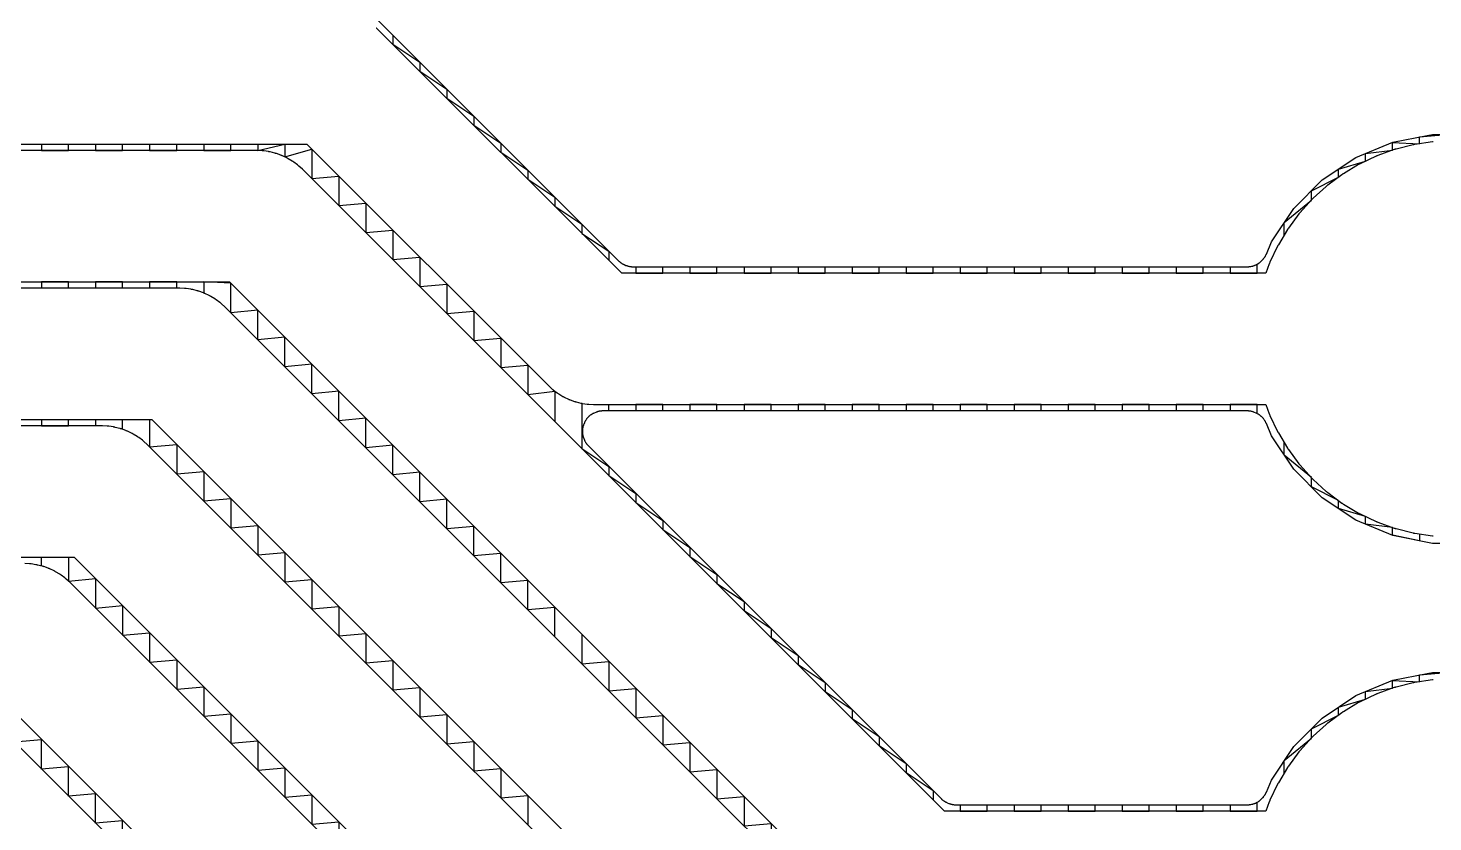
# Model space of a CAD drawing. Header units: metres. Extents: x 141.3 to 191.2, y -114.6 to -61.8.
# Drawn here: x 180.97 to 187.6, y -81.78 to -78.03 of the extents above; entities that cross this region are included whole.
import ezdxf

# ---------------------------------------------------------------- set-up
doc = ezdxf.new("R2010")
doc.units = ezdxf.units.M

msp = doc.modelspace()

# ---------------------------------------------------------------- linework, layer by layer
for points in [[(187.6004, -78.5715), (187.5983, -78.5717), (187.5962, -78.572), (187.5137, -78.5843), (187.5116, -78.5846), (187.5096, -78.585), (187.5075, -78.5854), (187.5055, -78.5859), (187.4246, -78.6061), (187.4226, -78.6067), (187.4206, -78.6073), (187.4186, -78.6079), (187.4166, -78.6086), (187.3381, -78.6367), (187.3361, -78.6374), (187.3342, -78.6382), (187.3323, -78.639), (187.3304, -78.6399), (187.255, -78.6755), (187.2531, -78.6764), (187.2512, -78.6774), (187.2494, -78.6784), (187.2476, -78.6795), (187.1761, -78.7223), (187.1743, -78.7234), (187.1725, -78.7246), (187.1708, -78.7258), (187.1691, -78.727), (187.1021, -78.7767), (187.1005, -78.7779), (187.0988, -78.7792), (187.0972, -78.7806), (187.0957, -78.782), (187.0339, -78.838), (187.0323, -78.8394), (187.0309, -78.8409), (187.0294, -78.8423), (187.028, -78.8439), (186.972, -78.9057), (186.9706, -78.9072), (186.9692, -78.9088), (186.9679, -78.9105), (186.9667, -78.9121), (186.917, -78.9791), (186.9158, -78.9808), (186.9146, -78.9825), (186.9134, -78.9843), (186.9123, -78.9861), (186.8695, -79.0576), (186.8684, -79.0594), (186.8674, -79.0612), (186.8664, -79.0631), (186.8655, -79.065), (186.8299, -79.1404), (186.829, -79.1423), (186.8282, -79.1442), (186.8274, -79.1461), (186.8267, -79.1481), (186.811, -79.1919), (183.7705, -79.1919), (182.6323, -78.0537), (182.6308, -78.0523), (182.6293, -78.0508), (182.6129, -78.036), (182.6113, -78.0346)], [(182.6221, -78.0005), (183.7548, -79.1332), (183.7563, -79.1347), (183.7578, -79.1361), (183.7594, -79.1375), (183.761, -79.1388), (183.7626, -79.1401), (183.7642, -79.1414), (183.7659, -79.1426), (183.7677, -79.1438), (183.7694, -79.1449), (183.7712, -79.146), (183.773, -79.1471), (183.7748, -79.1481), (183.7767, -79.1491), (183.7785, -79.15), (183.7804, -79.1508), (183.7824, -79.1517), (183.7905, -79.155), (183.7924, -79.1558), (183.7944, -79.1565), (183.7964, -79.1572), (183.7983, -79.1578), (183.8003, -79.1584), (183.8024, -79.159), (183.8044, -79.1594), (183.8064, -79.1599), (183.8085, -79.1602), (183.8105, -79.1606), (183.8126, -79.1609), (183.8147, -79.1611), (183.8168, -79.1613), (183.8188, -79.1614), (183.8209, -79.1615), (183.823, -79.1615), (186.7235, -79.1615), (186.7256, -79.1615), (186.7277, -79.1614), (186.7298, -79.1613), (186.7318, -79.1611), (186.7339, -79.1609), (186.736, -79.1606), (186.738, -79.1602), (186.7401, -79.1599), (186.7445, -79.159), (186.7465, -79.1586), (186.7486, -79.1581), (186.7506, -79.1575), (186.7526, -79.157), (186.7546, -79.1563), (186.7565, -79.1557), (186.7585, -79.1549), (186.7604, -79.1542), (186.7624, -79.1533), (186.7643, -79.1525), (186.7661, -79.1516), (186.768, -79.1506), (186.7698, -79.1496), (186.7716, -79.1485), (186.7734, -79.1474), (186.7751, -79.1463), (186.7769, -79.1451), (186.7785, -79.1439), (186.7802, -79.1426), (186.7818, -79.1413), (186.7834, -79.14), (186.785, -79.1386), (186.7865, -79.1372), (186.788, -79.1357), (186.7942, -79.1295), (186.7957, -79.128), (186.7971, -79.1265), (186.7985, -79.1249), (186.7998, -79.1233), (186.8011, -79.1217), (186.8024, -79.12), (186.8036, -79.1183), (186.8048, -79.1166), (186.8059, -79.1149), (186.807, -79.1131), (186.8081, -79.1113), (186.8091, -79.1095), (186.8101, -79.1076), (186.811, -79.1057), (186.8118, -79.1038), (186.8127, -79.1019), (186.8364, -79.0447), (186.942, -78.8865), (187.0765, -78.752), (187.2347, -78.6464), (187.4104, -78.5736), (187.5716, -78.5415), (187.5969, -78.5365), (187.7871, -78.5365)], [(182.69, -78.0685), (182.69, -78.1114), (182.8175, -78.196), (182.8175, -78.2389), (182.945, -78.3235), (182.945, -78.3664), (183.0725, -78.451), (183.0725, -78.4939), (183.2, -78.5785), (183.2, -78.6214), (183.3275, -78.706), (183.3275, -78.7489), (183.455, -78.8335), (183.455, -78.8764), (183.5825, -78.961), (183.5825, -79.0039), (183.71, -79.0885), (183.71, -79.1314)], [(186.8975, -79.0108), (186.8975, -78.9532), (187.025, -78.8472), (187.025, -78.8036), (187.1525, -78.7393), (187.1525, -78.7013), (187.28, -78.6637), (187.28, -78.6276), (187.4075, -78.6118), (187.4075, -78.5748), (187.535, -78.5811), (187.535, -78.5488), (187.6625, -78.5365), (187.6625, -78.5683)], [(178.81, -78.5831), (182.2845, -78.5831), (183.4227, -79.7213), (183.4242, -79.7227), (183.4257, -79.7242), (183.4421, -79.739), (183.4437, -79.7404), (183.4453, -79.7417), (183.4469, -79.743), (183.4486, -79.7443), (183.4663, -79.7574), (183.468, -79.7587), (183.4697, -79.7598), (183.4715, -79.761), (183.4732, -79.7621), (183.4922, -79.7734), (183.494, -79.7745), (183.4958, -79.7755), (183.4977, -79.7765), (183.4995, -79.7774), (183.5195, -79.7868), (183.5214, -79.7877), (183.5233, -79.7885), (183.5253, -79.7893), (183.5272, -79.79), (183.548, -79.7975), (183.548, -79.7974), (183.5482, -79.7975), (183.5501, -79.7982), (183.5521, -79.7988), (183.554, -79.7994), (183.556, -79.7999), (183.5774, -79.8052), (183.5795, -79.8057), (183.5815, -79.8062), (183.5836, -79.8065), (183.5856, -79.8069), (183.6075, -79.8101), (183.6095, -79.8104), (183.6116, -79.8106), (183.6137, -79.8108), (183.6158, -79.8109), (183.6378, -79.812), (183.6399, -79.8121), (183.642, -79.8121), (186.811, -79.8121), (186.8267, -79.8559), (186.8274, -79.8579), (186.8282, -79.8598), (186.829, -79.8617), (186.8299, -79.8636), (186.8655, -79.939), (186.8664, -79.9409), (186.8674, -79.9428), (186.8684, -79.9446), (186.8695, -79.9464), (186.9123, -80.0179), (186.9134, -80.0197), (186.9146, -80.0215), (186.9158, -80.0232), (186.917, -80.0249), (186.9667, -80.0919), (186.9679, -80.0935), (186.9692, -80.0952), (186.9706, -80.0968), (186.972, -80.0983), (187.028, -80.1601), (187.0294, -80.1617), (187.0309, -80.1631), (187.0323, -80.1646), (187.0339, -80.166), (187.0957, -80.222), (187.0972, -80.2234), (187.0988, -80.2248), (187.1005, -80.2261), (187.1021, -80.2273), (187.1691, -80.277), (187.1708, -80.2782), (187.1725, -80.2794), (187.1743, -80.2806), (187.1761, -80.2817), (187.2476, -80.3245), (187.2494, -80.3256), (187.2512, -80.3266), (187.2531, -80.3276), (187.255, -80.3285), (187.3304, -80.3641), (187.3323, -80.365), (187.3342, -80.3658), (187.3361, -80.3666), (187.3381, -80.3673), (187.4166, -80.3954), (187.4166, -80.3954), (187.4168, -80.3955), (187.4187, -80.3961), (187.4207, -80.3968), (187.4226, -80.3973), (187.4246, -80.3979), (187.5055, -80.4181), (187.5075, -80.4186), (187.5096, -80.419), (187.5116, -80.4194), (187.5137, -80.4197), (187.5962, -80.432), (187.5983, -80.4323), (187.6004, -80.4325)], [(187.6004, -81.1115), (187.5983, -81.1117), (187.5962, -81.112), (187.5137, -81.1243), (187.5116, -81.1246), (187.5096, -81.125), (187.5075, -81.1254), (187.5055, -81.1259), (187.4246, -81.1461), (187.4226, -81.1467), (187.4206, -81.1473), (187.4186, -81.1479), (187.4166, -81.1486), (187.3381, -81.1767), (187.3361, -81.1774), (187.3342, -81.1782), (187.3323, -81.179), (187.3304, -81.1799), (187.255, -81.2155), (187.2531, -81.2164), (187.2512, -81.2174), (187.2494, -81.2184), (187.2476, -81.2195), (187.1761, -81.2623), (187.1743, -81.2634), (187.1725, -81.2646), (187.1708, -81.2658), (187.1691, -81.267), (187.1021, -81.3167), (187.1005, -81.3179), (187.0988, -81.3192), (187.0972, -81.3206), (187.0957, -81.322), (187.0339, -81.378), (187.0323, -81.3794), (187.0309, -81.3809), (187.0294, -81.3823), (187.028, -81.3839), (186.972, -81.4457), (186.9706, -81.4472), (186.9692, -81.4488), (186.9679, -81.4505), (186.9667, -81.4521), (186.917, -81.5191), (186.9158, -81.5208), (186.9146, -81.5225), (186.9134, -81.5243), (186.9123, -81.5261), (186.8695, -81.5976), (186.8684, -81.5994), (186.8674, -81.6012), (186.8664, -81.6031), (186.8655, -81.605), (186.8299, -81.6804), (186.829, -81.6823), (186.8282, -81.6842), (186.8274, -81.6861), (186.8267, -81.6881), (186.811, -81.7319), (185.2945, -81.7319), (182.2663, -78.7037), (182.2648, -78.7023), (182.2633, -78.7008), (182.2469, -78.686), (182.2453, -78.6846), (182.2437, -78.6833), (182.2421, -78.682), (182.2404, -78.6807), (182.2227, -78.6676), (182.221, -78.6663), (182.2193, -78.6652), (182.2175, -78.664), (182.2158, -78.6629), (182.1968, -78.6516), (182.195, -78.6505), (182.1932, -78.6495), (182.1913, -78.6485), (182.1895, -78.6476), (182.1695, -78.6382), (182.1676, -78.6373), (182.1657, -78.6365), (182.1637, -78.6357), (182.1618, -78.635), (182.141, -78.6275), (182.141, -78.6276), (182.1408, -78.6275), (182.1389, -78.6268), (182.1369, -78.6262), (182.135, -78.6256), (182.133, -78.6251), (182.1116, -78.6198), (182.1095, -78.6193), (182.1075, -78.6188), (182.1054, -78.6185), (182.1034, -78.6181), (182.0815, -78.6149), (182.0795, -78.6146), (182.0774, -78.6144), (182.0753, -78.6142), (182.0732, -78.6141), (182.0512, -78.613), (182.0491, -78.6129), (182.047, -78.6129), (178.81, -78.6129)], [(180.905, -78.5831), (181.0325, -78.5831), (181.0325, -78.6129), (181.16, -78.6129), (181.16, -78.5831), (181.2875, -78.5831), (181.2875, -78.6129), (181.415, -78.6129), (181.415, -78.5831), (181.5425, -78.5831), (181.5425, -78.6129), (181.67, -78.6129), (181.67, -78.5831), (181.7975, -78.5831), (181.7975, -78.6129), (181.925, -78.6129), (181.925, -78.5831), (182.0525, -78.5831), (182.0525, -78.6131), (182.18, -78.5831), (182.18, -78.6432), (182.3075, -78.6061), (182.3075, -78.7449), (182.435, -78.7336), (182.435, -78.8724), (182.5625, -78.8611), (182.5625, -78.9999), (182.69, -78.9886), (182.69, -79.1274), (182.8175, -79.1161), (182.8175, -79.2549), (182.945, -79.2436), (182.945, -79.3824), (183.0725, -79.3711), (183.0725, -79.5099), (183.2, -79.4986), (183.2, -79.6374), (183.3275, -79.6261), (183.3275, -79.7649), (183.455, -79.7491), (183.455, -79.8924)], [(183.8375, -79.1615), (183.8375, -79.1919), (183.965, -79.1919), (183.965, -79.1615), (184.0925, -79.1615), (184.0925, -79.1919), (184.22, -79.1919), (184.22, -79.1615), (184.3475, -79.1615), (184.3475, -79.1919), (184.475, -79.1919), (184.475, -79.1615), (184.6025, -79.1615), (184.6025, -79.1919), (184.73, -79.1919), (184.73, -79.1615), (184.8575, -79.1615), (184.8575, -79.1919), (184.985, -79.1919), (184.985, -79.1615), (185.1125, -79.1615), (185.1125, -79.1919), (185.24, -79.1919), (185.24, -79.1615), (185.3675, -79.1615), (185.3675, -79.1919), (185.495, -79.1919), (185.495, -79.1615), (185.6225, -79.1615), (185.6225, -79.1919), (185.75, -79.1919), (185.75, -79.1615), (185.8775, -79.1615), (185.8775, -79.1919), (186.005, -79.1919), (186.005, -79.1615), (186.1325, -79.1615), (186.1325, -79.1919), (186.26, -79.1919), (186.26, -79.1615), (186.3875, -79.1615), (186.3875, -79.1919), (186.515, -79.1919), (186.515, -79.1615), (186.6425, -79.1615), (186.6425, -79.1919), (186.77, -79.1919), (186.77, -79.1495)], [(178.81, -79.2331), (181.9185, -79.2331), (184.9467, -82.2613)], [(186.813, -84.2664), (181.9003, -79.3537), (181.8988, -79.3523), (181.8973, -79.3508), (181.8809, -79.336), (181.8793, -79.3346), (181.8777, -79.3333), (181.8761, -79.332), (181.8744, -79.3307), (181.8567, -79.3176), (181.855, -79.3163), (181.8533, -79.3152), (181.8515, -79.314), (181.8498, -79.3129), (181.8308, -79.3016), (181.829, -79.3005), (181.8272, -79.2995), (181.8253, -79.2985), (181.8235, -79.2976), (181.8035, -79.2882), (181.8016, -79.2873), (181.7997, -79.2865), (181.7977, -79.2857), (181.7958, -79.285), (181.775, -79.2775), (181.775, -79.2776), (181.7732, -79.2769), (181.7711, -79.2763), (181.7691, -79.2757), (181.767, -79.2751), (181.7456, -79.2698), (181.7435, -79.2693), (181.7415, -79.2688), (181.7394, -79.2685), (181.7374, -79.2681), (181.7155, -79.2649), (181.7135, -79.2646), (181.7114, -79.2644), (181.7093, -79.2642), (181.7072, -79.2641), (181.6852, -79.263), (181.6831, -79.2629), (181.681, -79.2629), (178.81, -79.2629)], [(181.67, -79.2629), (181.67, -79.2331), (181.5425, -79.2331), (181.5425, -79.2629), (181.415, -79.2629), (181.415, -79.2331), (181.2875, -79.2331), (181.2875, -79.2629), (181.16, -79.2629), (181.16, -79.2331), (181.0325, -79.2331), (181.0325, -79.2629), (180.905, -79.2629)], [(183.455, -80.9084), (183.455, -80.7696), (183.3275, -80.7809), (183.3275, -80.6421), (183.2, -80.6534), (183.2, -80.5146), (183.0725, -80.5259), (183.0725, -80.3871), (182.945, -80.3984), (182.945, -80.2596), (182.8175, -80.2709), (182.8175, -80.1321), (182.69, -80.1434), (182.69, -80.0046), (182.5625, -80.0159), (182.5625, -79.8771), (182.435, -79.8884), (182.435, -79.7496), (182.3075, -79.7609), (182.3075, -79.6221), (182.18, -79.6334), (182.18, -79.4946), (182.0525, -79.5059), (182.0525, -79.3671), (181.925, -79.3784), (181.925, -79.2396), (181.7975, -79.2331), (181.7975, -79.2856)], [(183.5825, -79.8063), (183.5825, -80.0199), (183.71, -80.1045), (183.71, -80.1474), (183.8375, -80.232), (183.8375, -80.2749), (183.965, -80.3595), (183.965, -80.4024), (184.0925, -80.487), (184.0925, -80.5299), (184.22, -80.6145), (184.22, -80.6574), (184.3475, -80.742), (184.3475, -80.7849), (184.475, -80.8695), (184.475, -80.9124), (184.6025, -80.997), (184.6025, -81.0399), (184.73, -81.1245), (184.73, -81.1674), (184.8575, -81.252), (184.8575, -81.2949), (184.985, -81.3795), (184.985, -81.4224), (185.1125, -81.507), (185.1125, -81.5499), (185.24, -81.6345), (185.24, -81.6774)], [(186.77, -79.855), (186.77, -79.8121), (186.6425, -79.8121), (186.6425, -79.8425), (186.515, -79.8425), (186.515, -79.8121), (186.3875, -79.8121), (186.3875, -79.8425), (186.26, -79.8425), (186.26, -79.8121), (186.1325, -79.8121), (186.1325, -79.8425), (186.005, -79.8425), (186.005, -79.8121), (185.8775, -79.8121), (185.8775, -79.8425), (185.75, -79.8425), (185.75, -79.8121), (185.6225, -79.8121), (185.6225, -79.8425), (185.495, -79.8425), (185.495, -79.8121), (185.3675, -79.8121), (185.3675, -79.8425), (185.24, -79.8425), (185.24, -79.8121), (185.1125, -79.8121), (185.1125, -79.8425), (184.985, -79.8425), (184.985, -79.8121), (184.8575, -79.8121), (184.8575, -79.8425), (184.73, -79.8425), (184.73, -79.8121), (184.6025, -79.8121), (184.6025, -79.8425), (184.475, -79.8425), (184.475, -79.8121), (184.3475, -79.8121), (184.3475, -79.8425), (184.22, -79.8425), (184.22, -79.8121), (184.0925, -79.8121), (184.0925, -79.8425), (183.965, -79.8425), (183.965, -79.8121), (183.8375, -79.8121), (183.8375, -79.8425), (183.71, -79.8425), (183.71, -79.8121)], [(178.81, -79.8831), (181.5525, -79.8831), (186.4707, -84.8013)], [(180.905, -79.8831), (181.0325, -79.8831), (181.0325, -79.9129), (181.16, -79.9129), (181.16, -79.8831), (181.2875, -79.8831), (181.2875, -79.9129)], [(181.415, -79.9297), (181.415, -79.8831), (181.5425, -79.8831), (181.5425, -80.0119), (181.67, -80.0006), (181.67, -80.1394), (181.7975, -80.1281), (181.7975, -80.2669), (181.925, -80.2556), (181.925, -80.3944), (182.0525, -80.3831), (182.0525, -80.5219), (182.18, -80.5106), (182.18, -80.6494), (182.3075, -80.6381), (182.3075, -80.7769), (182.435, -80.7656), (182.435, -80.9044), (182.5625, -80.8931), (182.5625, -81.0319), (182.69, -81.0206), (182.69, -81.1594), (182.8175, -81.1481), (182.8175, -81.2869), (182.945, -81.2756), (182.945, -81.4144), (183.0725, -81.4031), (183.0725, -81.5419), (183.2, -81.5306), (183.2, -81.6694), (183.3275, -81.6581), (183.3275, -81.7969)], [(187.7871, -80.4675), (187.5969, -80.4675), (187.4104, -80.4304), (187.2347, -80.3576), (187.0765, -80.252), (186.942, -80.1175), (186.8364, -79.9593), (186.8127, -79.9021), (186.8118, -79.9002), (186.811, -79.8983), (186.8101, -79.8964), (186.8091, -79.8945), (186.8081, -79.8927), (186.807, -79.8909), (186.806, -79.8891), (186.8048, -79.8874), (186.8023, -79.8837), (186.8011, -79.8819), (186.7999, -79.8802), (186.7987, -79.8786), (186.7974, -79.877), (186.796, -79.8754), (186.7946, -79.8738), (186.7932, -79.8723), (186.7918, -79.8708), (186.7903, -79.8693), (186.7887, -79.8679), (186.7872, -79.8665), (186.7856, -79.8652), (186.7839, -79.8639), (186.7823, -79.8626), (186.7806, -79.8614), (186.7789, -79.8602), (186.7771, -79.8591), (186.7753, -79.858), (186.7735, -79.8569), (186.7717, -79.8559), (186.7699, -79.8549), (186.768, -79.854), (186.7661, -79.8532), (186.7642, -79.8523), (186.756, -79.849), (186.7541, -79.8482), (186.7521, -79.8475), (186.7502, -79.8468), (186.7482, -79.8462), (186.7462, -79.8456), (186.7442, -79.845), (186.7421, -79.8446), (186.7401, -79.8441), (186.738, -79.8438), (186.736, -79.8434), (186.7339, -79.8431), (186.7318, -79.8429), (186.7298, -79.8427), (186.7277, -79.8426), (186.7256, -79.8425), (186.7235, -79.8425), (183.681, -79.8425), (183.6789, -79.8425), (183.6768, -79.8426), (183.6748, -79.8427), (183.6727, -79.8429), (183.6706, -79.8431), (183.6685, -79.8434), (183.6665, -79.8438), (183.6644, -79.8441), (183.6624, -79.8446), (183.6604, -79.845), (183.6583, -79.8456), (183.6563, -79.8462), (183.6544, -79.8468), (183.6524, -79.8475), (183.6504, -79.8482), (183.6485, -79.849), (183.6404, -79.8523), (183.6384, -79.8532), (183.6365, -79.854), (183.6347, -79.8549), (183.6328, -79.8559), (183.631, -79.8569), (183.6292, -79.858), (183.6274, -79.8591), (183.6257, -79.8602), (183.6239, -79.8614), (183.6222, -79.8626), (183.6206, -79.8639), (183.619, -79.8652), (183.6174, -79.8665), (183.6158, -79.8679), (183.6143, -79.8693), (183.6128, -79.8708), (183.6113, -79.8723), (183.6099, -79.8738), (183.6085, -79.8753), (183.6072, -79.8769), (183.6059, -79.8786), (183.6046, -79.8802), (183.6034, -79.8819), (183.6022, -79.8836), (183.6011, -79.8854), (183.6, -79.8872), (183.5989, -79.889), (183.5979, -79.8908), (183.597, -79.8927), (183.596, -79.8945), (183.5952, -79.8964), (183.5943, -79.8983), (183.591, -79.9065), (183.5902, -79.9084), (183.5895, -79.9104), (183.5888, -79.9123), (183.5882, -79.9143), (183.5876, -79.9163), (183.5871, -79.9183), (183.5866, -79.9204), (183.5861, -79.9224), (183.5858, -79.9245), (183.5854, -79.9265), (183.5852, -79.9286), (183.5849, -79.9307), (183.5847, -79.9327), (183.5846, -79.9348), (183.5845, -79.9369), (183.5845, -79.939), (183.5845, -79.9411), (183.5846, -79.9432), (183.5847, -79.9453), (183.5849, -79.9473), (183.5852, -79.9494), (183.5854, -79.9515), (183.5858, -79.9535), (183.5861, -79.9556), (183.5866, -79.9576), (183.5871, -79.9597), (183.5876, -79.9617), (183.5882, -79.9637), (183.5888, -79.9657), (183.5895, -79.9676), (183.5902, -79.9696), (183.591, -79.9715), (183.5943, -79.9797), (183.5952, -79.9816), (183.596, -79.9835), (183.597, -79.9853), (183.5979, -79.9872), (183.5989, -79.989), (183.6, -79.9908), (183.6011, -79.9926), (183.6022, -79.9944), (183.6034, -79.9961), (183.6046, -79.9978), (183.6059, -79.9994), (183.6072, -80.0011), (183.6085, -80.0027), (183.6099, -80.0042), (183.6113, -80.0057), (183.6128, -80.0072), (185.2788, -81.6732), (185.2803, -81.6747), (185.2818, -81.6761), (185.2834, -81.6775), (185.285, -81.6788), (185.2866, -81.6801), (185.2882, -81.6814), (185.2899, -81.6826), (185.2917, -81.6838), (185.2934, -81.6849), (185.2952, -81.686), (185.297, -81.6871), (185.2988, -81.6881), (185.3007, -81.6891), (185.3025, -81.69), (185.3044, -81.6908), (185.3064, -81.6917), (185.3145, -81.695), (185.3164, -81.6958), (185.3184, -81.6965), (185.3204, -81.6972), (185.3223, -81.6978), (185.3243, -81.6984), (185.3264, -81.699), (185.3284, -81.6994), (185.3304, -81.6999), (185.3325, -81.7002), (185.3345, -81.7006), (185.3366, -81.7009), (185.3387, -81.7011), (185.3408, -81.7013), (185.3428, -81.7014), (185.3449, -81.7015), (185.347, -81.7015), (186.7235, -81.7015), (186.7256, -81.7015), (186.7277, -81.7014), (186.7298, -81.7013), (186.7318, -81.7011), (186.7339, -81.7009), (186.736, -81.7006), (186.738, -81.7002), (186.7401, -81.6999), (186.7445, -81.699), (186.7465, -81.6986), (186.7486, -81.6981), (186.7506, -81.6975), (186.7526, -81.697), (186.7546, -81.6963), (186.7565, -81.6957), (186.7585, -81.6949), (186.7604, -81.6942), (186.7624, -81.6933), (186.7643, -81.6925), (186.7661, -81.6916), (186.768, -81.6906), (186.7698, -81.6896), (186.7716, -81.6885), (186.7734, -81.6874), (186.7751, -81.6863), (186.7769, -81.6851), (186.7785, -81.6839), (186.7802, -81.6826), (186.7818, -81.6813), (186.7834, -81.68), (186.785, -81.6786), (186.7865, -81.6772), (186.788, -81.6757), (186.7942, -81.6695), (186.7957, -81.668), (186.7971, -81.6665), (186.7985, -81.6649), (186.7998, -81.6633), (186.8011, -81.6617), (186.8024, -81.66), (186.8036, -81.6583), (186.8048, -81.6566), (186.8059, -81.6549), (186.807, -81.6531), (186.8081, -81.6513), (186.8091, -81.6495), (186.8101, -81.6476), (186.811, -81.6457), (186.8118, -81.6438), (186.8127, -81.6419), (186.8364, -81.5847), (186.942, -81.4265), (187.0765, -81.292), (187.2347, -81.1864), (187.4104, -81.1136), (187.5716, -81.0815), (187.5969, -81.0765), (187.7871, -81.0765)], [(187.7188, -86.1882), (181.5343, -80.0037), (181.5328, -80.0023), (181.5313, -80.0008), (181.5149, -79.986), (181.5133, -79.9846), (181.5117, -79.9833), (181.5101, -79.982), (181.5084, -79.9807), (181.4907, -79.9676), (181.489, -79.9663), (181.4873, -79.9652), (181.4855, -79.964), (181.4838, -79.9629), (181.4648, -79.9516), (181.463, -79.9505), (181.4612, -79.9495), (181.4593, -79.9485), (181.4575, -79.9476), (181.4375, -79.9382), (181.4356, -79.9373), (181.4337, -79.9365), (181.4317, -79.9357), (181.4298, -79.935), (181.409, -79.9275), (181.409, -79.9276), (181.4088, -79.9275), (181.4069, -79.9268), (181.4049, -79.9262), (181.403, -79.9256), (181.401, -79.9251), (181.3796, -79.9198), (181.3775, -79.9193), (181.3755, -79.9188), (181.3734, -79.9185), (181.3714, -79.9181), (181.3495, -79.9149), (181.3475, -79.9146), (181.3454, -79.9144), (181.3433, -79.9142), (181.3412, -79.9141), (181.3192, -79.913), (181.3171, -79.9129), (181.315, -79.9129), (178.81, -79.9129)], [(187.535, -80.4229), (187.535, -80.4552), (187.4075, -80.4292), (187.4075, -80.3922), (187.28, -80.3764), (187.28, -80.3403), (187.1525, -80.3027), (187.1525, -80.2647), (187.025, -80.2004), (187.025, -80.1568), (186.8975, -80.0508), (186.8975, -79.9932)], [(178.81, -80.5331), (181.1865, -80.5331), (187.0745, -86.4211)], [(181.0325, -80.5745), (181.0325, -80.5331), (181.16, -80.5331), (181.16, -80.6461), (181.2875, -80.6341), (181.2875, -80.7729), (181.415, -80.7616), (181.415, -80.9004), (181.5425, -80.8891), (181.5425, -81.0279), (181.67, -81.0166), (181.67, -81.1554), (181.7975, -81.1441), (181.7975, -81.2829), (181.925, -81.2716), (181.925, -81.4104), (182.0525, -81.3991), (182.0525, -81.5379), (182.18, -81.5266), (182.18, -81.6654), (182.3075, -81.6541), (182.3075, -81.7929), (182.435, -81.7816), (182.435, -81.9204)], [(186.4013, -85.8867), (181.1683, -80.6537), (181.1668, -80.6523), (181.1653, -80.6508), (181.1489, -80.636), (181.1473, -80.6346), (181.1457, -80.6333), (181.1441, -80.632), (181.1424, -80.6307), (181.1247, -80.6176), (181.123, -80.6163), (181.1213, -80.6152), (181.1195, -80.614), (181.1178, -80.6129), (181.0988, -80.6016), (181.097, -80.6005), (181.0952, -80.5995), (181.0933, -80.5985), (181.0915, -80.5976), (181.0715, -80.5882), (181.0696, -80.5873), (181.0677, -80.5865), (181.0657, -80.5857), (181.0638, -80.585), (181.043, -80.5775), (181.043, -80.5776), (181.0412, -80.5769), (181.0391, -80.5763), (181.0371, -80.5757), (181.035, -80.5751), (181.0136, -80.5698), (181.0115, -80.5693), (181.0095, -80.5688), (181.0074, -80.5685), (181.0054, -80.5681), (180.9835, -80.5649), (180.9815, -80.5646), (180.9794, -80.5644), (180.9773, -80.5642), (180.9752, -80.5641), (180.9532, -80.563)], [(183.5825, -80.8971), (183.5825, -81.0359), (183.71, -81.0246), (183.71, -81.1634), (183.8375, -81.1521), (183.8375, -81.2909), (183.965, -81.2796), (183.965, -81.4184), (184.0925, -81.4071), (184.0925, -81.5459), (184.22, -81.5346), (184.22, -81.6734), (184.3475, -81.6621), (184.3475, -81.8009), (184.475, -81.7896), (184.475, -81.9284), (184.6025, -81.9171), (184.6025, -82.0559), (184.73, -82.0446), (184.73, -82.1834), (184.8575, -82.1721), (184.8575, -82.3109), (184.985, -82.2935), (184.985, -82.4384)], [(186.8975, -81.5508), (186.8975, -81.4932), (187.025, -81.3872), (187.025, -81.3436), (187.1525, -81.2793), (187.1525, -81.2413), (187.28, -81.2037), (187.28, -81.1676), (187.4075, -81.1518), (187.4075, -81.1148), (187.535, -81.1211), (187.535, -81.0888), (187.6625, -81.0765), (187.6625, -81.1083)], [(180.8205, -81.1831), (185.8719, -86.2345), (185.8719, -88.152)], [(185.3853, -85.8867), (180.8023, -81.3037)], [(181.415, -81.9164), (181.415, -81.7776), (181.2875, -81.7889), (181.2875, -81.6501), (181.16, -81.6614), (181.16, -81.5226), (181.0325, -81.5339), (181.0325, -81.3951), (180.905, -81.4064)], [(185.3675, -81.7015), (185.3675, -81.7319), (185.495, -81.7319), (185.495, -81.7015), (185.6225, -81.7015), (185.6225, -81.7319), (185.75, -81.7319), (185.75, -81.7015), (185.8775, -81.7015), (185.8775, -81.7319), (186.005, -81.7319), (186.005, -81.7015), (186.1325, -81.7015), (186.1325, -81.7319), (186.26, -81.7319), (186.26, -81.7015), (186.3875, -81.7015), (186.3875, -81.7319), (186.515, -81.7319), (186.515, -81.7015), (186.6425, -81.7015), (186.6425, -81.7319), (186.77, -81.7319), (186.77, -81.6895)]]:
    msp.add_lwpolyline(points)

doc.saveas('drawing.dxf')
